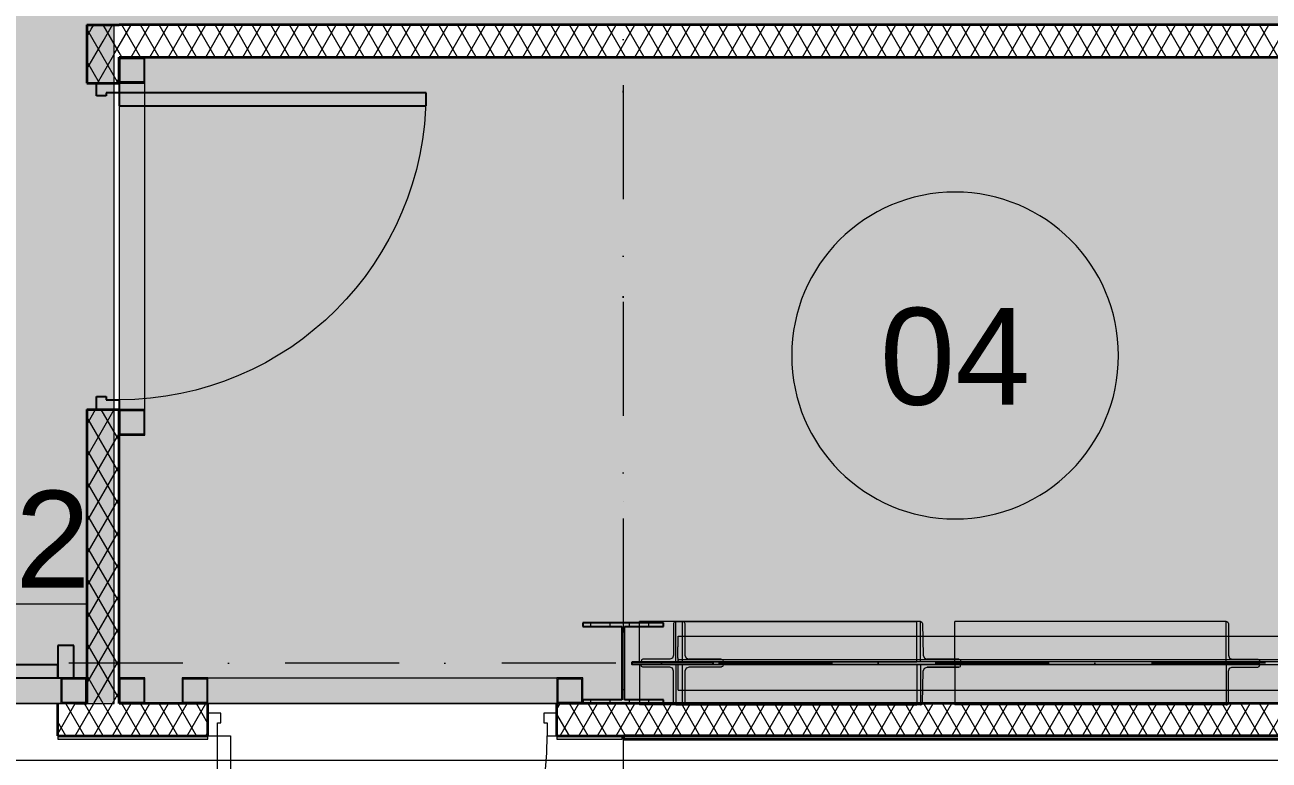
# Model space of a CAD drawing. Header units: millimetres. Extents: x -10605 to 104127, y -15987 to 52426.
# Drawn here: x 92148 to 96000, y -300 to 1975 of the extents above; entities that cross this region are included whole.
import ezdxf
from ezdxf.enums import TextEntityAlignment as Align

# ---------------------------------------------------------------- set-up
doc = ezdxf.new("R2010")
doc.units = ezdxf.units.MM
doc.header["$MEASUREMENT"] = 0
doc.linetypes.add('Dot & Dashed', pattern=[670.277762, 352.777767, -176.388884, 0, -141.111112])
doc.linetypes.add('Крупный пунктир', pattern=[634.99999, 0, -634.99999])
for name, color, linetype, lineweight in [('0_Ном._пера__200', 7, 'Continuous', 0), ('Двери Archicad_Ном._пера__200', 7, 'Continuous', 0), ('Двери Archicad_Ном._пера__3', 7, 'Continuous', 0), ('Двери Archicad_Ном._пера__97', 7, 'Continuous', 35), ('Двери Archicad_Ном._пера__98', 7, 'Continuous', 25), ('Зоны_Ном._пера__91', 255, 'Continuous', 0), ('Металлический каркас здания_Ном._пера__98', 7, 'Continuous', 25), ('Металлический каркас здания_Ном._пера__99', 7, 'Continuous', 15), ('Оси_Ном._пера__200', 7, 'Continuous', 0), ('Паспорта Зон Archicad_Ном._пера__100', 7, 'Continuous', 9), ('Стены _Ном._пера__97', 7, 'Continuous', 35), ('Фасадные панели_Ном._пера__200', 7, 'Continuous', 0), ('Фасадные панели_Ном._пера__97', 7, 'Continuous', 35)]:
    doc.layers.add(name, color=color, linetype=linetype, lineweight=lineweight)
for name, color, linetype in [('Двери Archicad', 7, 'Continuous'), ('Зоны', 7, 'Continuous'), ('Металлический каркас здания', 7, 'Continuous'), ('Оси', 7, 'Continuous'), ('Стены', 7, 'Continuous'), ('Фасадные панели', 7, 'Continuous')]:
    doc.layers.add(name, color=color, linetype=linetype)
for name, color, linetype, lineweight, true_color in [('Зоны_Ном._пера__2', 7, 'Continuous', 0, 0xc2747474), ('Металлический каркас здания_Ном._пера__51', 7, 'Continuous', 20, 0xc2002000), ('Металлический каркас здания_Ном._пера__53', 7, 'Continuous', 0, 0xc2006200)]:
    doc.layers.add(name, color=color, linetype=linetype, lineweight=lineweight, true_color=true_color)
doc.styles.add('РЎР“Р•РќР•Р\xa0РР\xa0_РЎРўРР›Р¬_1', font='arial.ttf')
pattern_1 = [(90, (0, 0), (-60, 0), [])]
pattern_2 = [(60, (0, 0), (-43.30127, 25), []), (120, (0, 0), (43.30127, 25), [])]

# ---------------------------------------------------------------- blocks, each defined once
blk = doc.blocks.new('Разгрузочный тамбур_35_14', base_point=(93563.6, 6245.7))
at = {"layer": 'Зоны', "linetype": 'Continuous', "lineweight": 0, "true_color": 0x3f3f3f}
blk.add_hatch(color=250, dxfattribs=at).paths.add_polyline_path([(92425, -125), (92425, 1975), (98125, 1975), (98125, 2025), (98125, 2025), (98125, 5874.9), (98125, 11775), (90725, 11775), (90625, 11775), (88050, 11775), (88050, -125)])
at = {"layer": 'Паспорта Зон Archicad_Ном._пера__100', "color": 7, "linetype": 'Continuous', "lineweight": 9}
blk.add_line((91081.2, 183.9), (92339.6, 183.9), dxfattribs=at)
at = {"layer": 'Паспорта Зон Archicad_Ном._пера__100', "color": 7, "lineweight": 9, "style": 'РЎР“Р•РќР•Р\xa0РР\xa0_РЎРўРР›Р¬_1'}
for tag, p in [('ROOM_NUMBER', (89916.7, 1391)), ('ROOM_AREA', (91710.4, 383.4))]:
    blk.add_attdef(tag, text='', height=300, dxfattribs=at).set_placement(p, align=Align.MIDDLE_CENTER)
blk = doc.blocks.new('Колонна SHS ГК 27')
at = {"layer": 'Металлический каркас здания_Ном._пера__99', "linetype": 'Continuous', "lineweight": 0, "true_color": 0xffffff}
h = blk.add_hatch(dxfattribs=at)
h.set_pattern_fill('Barabбs_tйglakц_бllу', style=0, pattern_type=2)
h.set_pattern_definition(pattern_1)
h.paths.add_polyline_path([(-40, -40), (40, -40), (40, 40), (-40, 40)])
h.paths.add_polyline_path([(-36.4, -36.4), (-36.4, 36.4), (36.4, 36.4), (36.4, -36.4)], flags=0)
at = {"layer": 'Металлический каркас здания_Ном._пера__99', "color": 7, "linetype": 'Continuous', "lineweight": 15}
for p, q in [((40, 40), (-40, 40)), ((-40, 40), (-40, -40)), ((40, -40), (40, 40)), ((-36.4, -36.4), (-36.4, 36.4)), ((-36.4, 36.4), (36.4, 36.4)), ((36.4, 36.4), (36.4, -36.4)), ((36.4, -36.4), (-36.4, -36.4)), ((-40, -40), (40, -40))]:
    blk.add_line(p, q, dxfattribs=at)
blk = doc.blocks.new('Труба Квадратного Сечения ГК SHS 27')
at = {"layer": 'Металлический каркас здания_Ном._пера__99', "color": 7, "linetype": 'Continuous', "lineweight": 15}
for p, q in [((1250, 40), (0, 40)), ((0, 40), (0, 0)), ((2500, 40), (1250, 40)), ((2500, 0), (2500, 40)), ((0, 0), (0, -40)), ((2500, -40), (2500, 0)), ((0, -40), (1250, -40)), ((1250, -40), (2500, -40))]:
    blk.add_line(p, q, dxfattribs=at)
blk = doc.blocks.new('Труба Квадратного Сечения ГК SHS 27_2')
at = {"layer": 'Металлический каркас здания_Ном._пера__99', "color": 7, "linetype": 'Continuous', "lineweight": 15}
for p, q in [((540, 40), (0, 40)), ((0, 40), (0, 0)), ((1080, 40), (540, 40)), ((1080, 0), (1080, 40)), ((0, 0), (0, -40)), ((1080, -40), (1080, 0)), ((0, -40), (540, -40)), ((540, -40), (1080, -40))]:
    blk.add_line(p, q, dxfattribs=at)
blk = doc.blocks.new('Техн. помещение_04_51', base_point=(94826.9, 1295.7))
at = {"layer": 'Зоны_Ном._пера__2', "linetype": 'Continuous', "lineweight": 0, "true_color": 0x1d1d1d}
blk.add_hatch(color=250, dxfattribs=at).paths.add_polyline_path([(98125, -125), (98125, 1875), (92440, 1875), (92440, -125)])
at = {"layer": 'Паспорта Зон Archicad_Ном._пера__100', "color": 7, "linetype": 'Continuous', "lineweight": 9}
blk.add_line((96942.5, 213.8), (97941.5, 213.8), dxfattribs=at)
for start, end in [(0, 180), (180, 0)]:
    blk.add_arc((95027.7, 951.9), 505.7, start, end, dxfattribs=at)
at = {"layer": 'Паспорта Зон Archicad_Ном._пера__100', "color": 7, "lineweight": 9, "style": 'РЎР“Р•РќР•Р\xa0РР\xa0_РЎРўРР›Р¬_1'}
for tag, p in [('ROOM_NUMBER', (95027.7, 949.4)), ('ROOM_AREA', (97442, 413.2))]:
    blk.add_attdef(tag, text='', height=300, dxfattribs=at).set_placement(p, align=Align.MIDDLE_CENTER)
blk = doc.blocks.new('Перекрытие_1', base_point=(-300, -300))
at = {"layer": '0_Ном._пера__200', "color": 7, "linetype": 'Continuous', "lineweight": 0, "flags": 128}
blk.add_lwpolyline([(-300, -300), (98300.8, -300), (98300.8, 40300.8), (-300, 40300.8)], close=True, dxfattribs=at)
blk = doc.blocks.new('Перекрытие_68', base_point=(94027.7, 4))
at = {"layer": 'Металлический каркас здания_Ном._пера__98', "color": 7, "linetype": 'Continuous', "lineweight": 25, "flags": 128}
blk.add_lwpolyline([(94027.7, 4), (94277.7, 4), (94277.7, -4), (94027.7, -4)], close=True, dxfattribs=at)
blk = doc.blocks.new('Однопольная Дверь 27_3')
at = {"layer": 'Двери Archicad_Ном._пера__3', "color": 7, "linetype": 'Continuous', "lineweight": 0}
blk.add_arc((475, 0), 950, 90, 180, dxfattribs=at)
at = {"layer": 'Двери Archicad_Ном._пера__97', "color": 7, "linetype": 'Continuous', "lineweight": 35}
for p, q in [((-505, -70), (-505, 0)), ((-505, -70), (-505, 0)), ((505, -70), (505, 0)), ((505, -70), (505, 0)), ((-505, -100), (-505, -70)), ((505, -100), (505, -70))]:
    blk.add_line(p, q, dxfattribs=at)
at = {"layer": 'Двери Archicad_Ном._пера__98', "color": 7, "linetype": 'Continuous', "lineweight": 25}
for p, q in [((435, 0), (435, 950)), ((435, 950), (475, 950)), ((475, 950), (475, 0)), ((-475, 0), (-505, 0)), ((-505, 0), (-505, -70)), ((-475, -40), (-475, 0)), ((475, 0), (435, 0)), ((505, 0), (475, 0)), ((475, 0), (475, -40)), ((505, -70), (505, 0)), ((-505, -70), (-465, -70)), ((-465, -40), (-475, -40)), ((-465, -70), (-465, -40)), ((475, -40), (465, -40)), ((465, -40), (465, -70)), ((465, -70), (505, -70))]:
    blk.add_line(p, q, dxfattribs=at)
blk = doc.blocks.new('Стена_58', base_point=(92340, -125))
at = {"layer": 'Стены', "linetype": 'Continuous', "lineweight": 0, "true_color": 0x000000}
h = blk.add_hatch(dxfattribs=at)
h.set_pattern_fill('Batt_Insulation__3_', color=18, style=0, pattern_type=2)
h.set_pattern_definition(pattern_2)
h.paths.add_polyline_path([(92440, 1975), (92340, 1975), (92440, 1875)])
h = blk.add_hatch(dxfattribs=at)
h.set_pattern_fill('Batt_Insulation__3_', color=18, style=0, pattern_type=2)
h.set_pattern_definition(pattern_2)
h.paths.add_polyline_path([(92340, 1875), (92440, 1875), (92340, 1975)])
h = blk.add_hatch(dxfattribs=at)
h.set_pattern_fill('Batt_Insulation__3_', color=18, style=0, pattern_type=2)
h.set_pattern_definition(pattern_2)
h.paths.add_polyline_path([(92340, 1875), (92340, 1795), (92440, 1795), (92440, 1875)])
h = blk.add_hatch(dxfattribs=at)
h.set_pattern_fill('Batt_Insulation__3_', color=18, style=0, pattern_type=2)
h.set_pattern_definition(pattern_2)
h.paths.add_polyline_path([(92340, -125), (92440, -125), (92440, 785), (92340, 785)])
at = {"layer": 'Стены _Ном._пера__97', "color": 7, "linetype": 'Continuous', "lineweight": 35}
for p, q in [((92340, 1795), (92370, 1795)), ((92370, 1795), (92440, 1795)), ((92340, 785), (92370, 785)), ((92370, 785), (92440, 785))]:
    blk.add_line(p, q, dxfattribs=at)
at = {"layer": 'Стены _Ном._пера__97', "color": 7, "linetype": 'Continuous', "lineweight": 35, "flags": 128}
for points in [[(92340, 1975), (92440, 1975)], [(92340, 1975), (92340, 1795)], [(92440, 1795), (92440, 1875)], [(92340, 785), (92340, -125)], [(92440, -125), (92440, 785)]]:
    blk.add_lwpolyline(points, dxfattribs=at)
at = {"layer": 'Двери Archicad', "color": 7, "linetype": 'Continuous', "lineweight": 50, "xscale": -1, "zscale": 1000, "rotation": 270}
blk.add_blockref('Однопольная Дверь 27_3', (92440, 1290), dxfattribs=at)
blk = doc.blocks.new('Стена_60', base_point=(92340, 1875))
at = {"layer": 'Стены', "linetype": 'Continuous', "lineweight": 0, "true_color": 0x000000}
h = blk.add_hatch(dxfattribs=at)
h.set_pattern_fill('Batt_Insulation__3_', color=18, style=0, pattern_type=2)
h.set_pattern_definition(pattern_2)
h.paths.add_polyline_path([(92440, 1875), (98125, 1875), (98125, 1975), (92440, 1975)])
at = {"layer": 'Стены _Ном._пера__97', "color": 7, "linetype": 'Continuous', "lineweight": 35, "flags": 128}
for points in [[(98125, 1975), (92440, 1975)], [(92440, 1875), (98125, 1875)]]:
    blk.add_lwpolyline(points, dxfattribs=at)
blk = doc.blocks.new('Стена_160', base_point=(98225, -225))
at = {"layer": 'Фасадные панели_Ном._пера__200', "color": 7, "linetype": 'Continuous', "lineweight": 0, "flags": 128}
for points in [[(98225, -225), (94002.5, -225)], [(94002.5, -235), (94002.5, -225)], [(98235, -235), (98235, -225)], [(94002.5, -235), (98235, -235)]]:
    blk.add_lwpolyline(points, dxfattribs=at)
blk = doc.blocks.new('Стена_161', base_point=(98225, -225))
at = {"layer": 'Фасадные панели', "linetype": 'Continuous', "lineweight": 0, "true_color": 0xffffff}
for points in [[(98225, -225), (94002.5, -225), (94002.5, -235), (98225, -235)], [(98225, -225), (98235, -235), (98235, -225)], [(98225, -235), (98235, -235), (98225, -225)]]:
    blk.add_hatch(color=7, dxfattribs=at).paths.add_polyline_path(points)
at = {"layer": 'Фасадные панели_Ном._пера__97', "color": 7, "linetype": 'Continuous', "lineweight": 35, "flags": 128}
for points in [[(98225, -225), (94002.5, -225)], [(94002.5, -235), (94002.5, -225)], [(98235, -235), (98235, -225)], [(94002.5, -235), (98235, -235)]]:
    blk.add_lwpolyline(points, dxfattribs=at)
blk = doc.blocks.new('Стена_312', base_point=(93795, -225))
at = {"layer": 'Фасадные панели', "linetype": 'Continuous', "lineweight": 0, "true_color": 0xffffff}
blk.add_hatch(color=7, dxfattribs=at).paths.add_polyline_path([(93795, -235), (93997.5, -235), (93997.5, -225), (93795, -225)])
at = {"layer": 'Фасадные панели_Ном._пера__200', "color": 7, "linetype": 'Continuous', "lineweight": 0, "flags": 128}
for points in [[(93997.5, -225), (93795, -225)], [(93795, -225), (93795, -235)], [(93997.5, -235), (93997.5, -225)], [(93795, -235), (93997.5, -235)]]:
    blk.add_lwpolyline(points, dxfattribs=at)
blk = doc.blocks.new('Стена_313', base_point=(93795, -225))
at = {"layer": 'Фасадные панели_Ном._пера__200', "color": 7, "linetype": 'Continuous', "lineweight": 0, "flags": 128}
for points in [[(93997.5, -225), (93795, -225)], [(93795, -225), (93795, -235)], [(93997.5, -235), (93997.5, -225)], [(93795, -235), (93997.5, -235)]]:
    blk.add_lwpolyline(points, dxfattribs=at)
blk = doc.blocks.new('Стена_314', base_point=(92250, -225))
at = {"layer": 'Фасадные панели', "linetype": 'Continuous', "lineweight": 0, "true_color": 0xffffff}
blk.add_hatch(color=7, dxfattribs=at).paths.add_polyline_path([(92250, -235), (92715, -235), (92715, -225), (92250, -225)])
at = {"layer": 'Фасадные панели_Ном._пера__200', "color": 7, "linetype": 'Continuous', "lineweight": 0, "flags": 128}
for points in [[(92715, -225), (92250, -225)], [(92250, -225), (92250, -235)], [(92715, -235), (92715, -225)], [(92250, -235), (92715, -235)]]:
    blk.add_lwpolyline(points, dxfattribs=at)
blk = doc.blocks.new('Стена_315', base_point=(92250, -225))
at = {"layer": 'Фасадные панели_Ном._пера__200', "color": 7, "linetype": 'Continuous', "lineweight": 0, "flags": 128}
for points in [[(92715, -225), (92250, -225)], [(92250, -225), (92250, -235)], [(92715, -235), (92715, -225)], [(92250, -235), (92715, -235)]]:
    blk.add_lwpolyline(points, dxfattribs=at)
blk = doc.blocks.new('Колонна Универсальная 27')
at = {"layer": 'Металлический каркас здания_Ном._пера__98', "linetype": 'Continuous', "lineweight": 0, "true_color": 0xffffff}
h = blk.add_hatch(dxfattribs=at)
h.set_pattern_fill('Barabбs_tйglakц_бllу', style=0, pattern_type=2)
h.set_pattern_definition(pattern_1)
h.paths.add_polyline_path([(-125, -125), (125, -125), (125, -113), (4, -113), (4, 113), (125, 113), (125, 125), (-125, 125), (-125, 113), (-4, 113), (-4, -113), (-125, -113)])
at = {"layer": 'Металлический каркас здания_Ном._пера__98', "color": 7, "linetype": 'Continuous', "lineweight": 25}
for p, q in [((125, 125), (-125, 125)), ((-125, 125), (-125, 113)), ((125, 113), (125, 125)), ((-125, 113), (-4, 113)), ((-4, 113), (-4, -113)), ((4, -113), (4, 113)), ((4, 113), (125, 113)), ((-4, -113), (-125, -113)), ((-125, -113), (-125, -125)), ((125, -113), (4, -113)), ((125, -125), (125, -113)), ((-125, -125), (125, -125))]:
    blk.add_line(p, q, dxfattribs=at)
blk = doc.blocks.new('Стандартный Маркер Сетки')
at = {"layer": 'Оси_Ном._пера__200', "color": 7, "linetype": 'Dot & Dashed', "lineweight": 0}
blk.add_line((0, 0), (107805.4, 0), dxfattribs=at)
at = {"layer": 'Оси_Ном._пера__200', "color": 7, "lineweight": 0, "style": 'РЎР“Р•РќР•Р\xa0РР\xa0_РЎРўРР›Р¬_1'}
blk.add_attdef('AC_MarkerText_1', text='', height=300, dxfattribs=at).set_placement((108205.4, 150), align=Align.TOP_CENTER)
blk = doc.blocks.new('Двутавp К 26020-83 27_4')
at = {"layer": 'Металлический каркас здания_Ном._пера__98', "color": 7, "linetype": 'Крупный пунктир', "lineweight": 25}
blk.add_line((0, 0), (39750, 0), dxfattribs=at)
blk = doc.blocks.new('Труба Квадратного Сечения ГК SHS 27_5')
at = {"layer": 'Металлический каркас здания_Ном._пера__99', "color": 7, "linetype": 'Continuous', "lineweight": 15}
for p, q in [((505, 40), (0, 40)), ((0, 40), (0, 0)), ((1010, 40), (505, 40)), ((1010, 0), (1010, 40)), ((0, 0), (0, -40)), ((1010, -40), (1010, 0)), ((0, -40), (505, -40)), ((505, -40), (1010, -40))]:
    blk.add_line(p, q, dxfattribs=at)
blk = doc.blocks.new('Морф_378')
at = {"layer": 'Металлический каркас здания_Ном._пера__99', "color": 7, "linetype": 'Continuous', "lineweight": 15, "flags": 128}
for points in [[(94170, 8.5), (94169.9, 20.9), (94170, 78.5), (94170, 82.4)], [(94170, 13.2), (94169.9, 20.9), (94170, 82)], [(94170, 82.4), (94170, 83.9), (94170, 84)], [(94170, 84), (97829.9, 84)], [(97829.9, 82.4), (97829.9, 84)], [(97829.9, 13.2), (97829.9, 21), (97829.9, 78.5), (97829.9, 82.4)], [(94170, 10), (94169.9, 4.4)], [(94170, 4), (94169.9, 4.4), (94170, 8.4)], [(94170, 10), (94170, 13.2)], [(97829.9, 10), (94170, 10)], [(94170, 8.4), (94170, 10)], [(97829.9, 4), (94170, 4)], [(97829.9, 10), (97829.9, 13.2)], [(97829.9, 8.4), (97829.9, 10)], [(97829.9, 4), (97829.9, 4.5), (97829.9, 8.4)]]:
    blk.add_lwpolyline(points, dxfattribs=at)
blk = doc.blocks.new('Морф_385')
at = {"layer": 'Металлический каркас здания_Ном._пера__99', "color": 7, "linetype": 'Continuous', "lineweight": 15, "flags": 128}
for points in [[(95026.4, 4), (95026.4, 129)], [(95867, 129), (95026.4, 129)], [(95867, 4), (95867, 129)], [(95867, 129), (95868.3, 129), (95872.1, 127.1)], [(95872.1, 127.1), (95873.7, 122.5), (95873.7, 25), (95876.8, 15.8)], [(95867, 4), (95026.4, 4)], [(95970.6, 4), (95867, 4)], [(95876.8, 15.8), (95884.4, 12), (95965.2, 12), (95969, 10.1)], [(95969, 10.1), (95970.6, 5.5), (95970.6, 4)]]:
    blk.add_lwpolyline(points, dxfattribs=at)
blk = doc.blocks.new('Морф_386')
at = {"layer": 'Металлический каркас здания_Ном._пера__99', "color": 7, "linetype": 'Continuous', "lineweight": 15, "flags": 128}
for points in [[(94157.7, 127.1), (94156.1, 122.5), (94156.1, 25), (94152.8, 15.8)], [(94162.9, 129), (94161.7, 129), (94157.7, 127.1)], [(94162.9, 4), (94162.9, 129)], [(94162.9, 129), (94909.4, 129)], [(94909.4, 4), (94909.4, 129)], [(94057.4, 10.1), (94055.8, 5.5), (94055.8, 4)], [(94055.8, 4), (94162.9, 4)], [(94152.8, 15.8), (94144.9, 12), (94061.3, 12), (94057.4, 10.1)], [(94162.9, 4), (94909.4, 4)]]:
    blk.add_lwpolyline(points, dxfattribs=at)
blk = doc.blocks.new('Морф_387')
at = {"layer": 'Металлический каркас здания_Ном._пера__53', "linetype": 'Continuous', "lineweight": 0, "true_color": 0x006200}
blk.add_hatch(color=98, dxfattribs=at).paths.add_polyline_path([(94183.1, 4), (94309.9, 4), (94309.9, 5.3), (94309.9, 5.5), (94308.3, 9.4), (94308.2, 10.1), (94304.3, 11.7), (94303.5, 12), (94287.9, 12), (94204.4, 12), (94196.5, 15.2), (94195.1, 15.8), (94194.5, 17.2), (94191.2, 25), (94190.9, 39.8), (94190.9, 122.5), (94189.3, 126.4), (94189, 127.1), (94185, 128.7), (94184.5, 129), (94184.4, 129), (94183.1, 129)])
at = {"layer": 'Металлический каркас здания_Ном._пера__51', "color": 98, "linetype": 'Continuous', "lineweight": 20, "true_color": 0x002000}
for p in [(94183.1, 129), (94309.9, 4)]:
    blk.add_line(p, (94183.1, 4), dxfattribs=at)
at = {"layer": 'Металлический каркас здания_Ном._пера__51', "color": 98, "linetype": 'Continuous', "lineweight": 20, "true_color": 0x002000, "flags": 128}
for points in [[(94189, 127.1), (94185, 128.7), (94184.5, 129), (94184.4, 129), (94183.1, 129)], [(94189, 127.1), (94189.3, 126.4), (94190.9, 122.5), (94190.9, 39.8), (94191.2, 25), (94194.5, 17.2), (94195.1, 15.8)], [(94195.1, 15.8), (94196.5, 15.2), (94204.4, 12), (94287.9, 12), (94303.5, 12), (94304.3, 11.7), (94308.2, 10.1)], [(94308.2, 10.1), (94308.3, 9.4), (94309.9, 5.5)], [(94309.9, 5.5), (94309.9, 5.3), (94309.9, 4)]]:
    blk.add_lwpolyline(points, dxfattribs=at)
at = {"layer": 'Металлический каркас здания_Ном._пера__99', "color": 7, "linetype": 'Continuous', "lineweight": 15, "flags": 128}
for points in [[(94050.9, 4), (94050.9, 129)], [(94183.1, 129), (94050.9, 129)], [(94920.8, 129), (94183.1, 129)], [(94920.8, 4), (94920.8, 129)], [(94920.8, 129), (94921.8, 128.9), (94924.8, 127.1)], [(94924.8, 127.1), (94926.8, 122.5), (94928.5, 24.9), (94932.5, 15.8)], [(94183.1, 4), (94050.9, 4)], [(94920.8, 4), (94183.1, 4)], [(94303.5, 12), (94204.4, 12)], [(95044.1, 4), (94920.8, 4)], [(94932.5, 15.8), (94941.7, 11.9), (95039.5, 12), (95044.1, 10.1)], [(95039.5, 12), (94941.5, 12)], [(95044.1, 10.1), (95044.5, 5.4), (95044.1, 4)]]:
    blk.add_lwpolyline(points, dxfattribs=at)
blk = doc.blocks.new('Морф_388')
at = {"layer": 'Металлический каркас здания_Ном._пера__99', "color": 7, "linetype": 'Continuous', "lineweight": 15, "flags": 128}
for points in [[(95867, -4), (95026.4, -4)], [(95026.4, -4), (95026.4, -129)], [(95867, -4), (95867, -129)], [(95970.6, -4), (95867, -4)], [(95872.1, -127.1), (95873.7, -122.5), (95873.7, -25), (95876.8, -15.8)], [(95876.8, -15.8), (95884.4, -12), (95965.2, -12), (95969, -10.1)], [(95969, -10.1), (95970.6, -5.5), (95970.6, -4)], [(95867, -129), (95026.4, -129)], [(95867, -129), (95868.3, -129), (95872.1, -127.1)]]:
    blk.add_lwpolyline(points, dxfattribs=at)
blk = doc.blocks.new('Морф_389')
at = {"layer": 'Металлический каркас здания_Ном._пера__99', "color": 7, "linetype": 'Continuous', "lineweight": 15, "flags": 128}
for points in [[(94057.4, -10.1), (94055.8, -5.5), (94055.8, -4)], [(94055.8, -4), (94162.9, -4)], [(94152.8, -15.8), (94144.9, -12), (94061.3, -12), (94057.4, -10.1)], [(94157.7, -127.1), (94156.1, -122.5), (94156.1, -25), (94152.8, -15.8)], [(94162.9, -4), (94909.4, -4)], [(94162.9, -4), (94162.9, -129)], [(94909.4, -4), (94909.4, -129)], [(94162.9, -129), (94161.7, -129), (94157.7, -127.1)], [(94162.9, -129), (94909.4, -129)]]:
    blk.add_lwpolyline(points, dxfattribs=at)
blk = doc.blocks.new('Морф_390')
at = {"layer": 'Металлический каркас здания_Ном._пера__53', "linetype": 'Continuous', "lineweight": 0, "true_color": 0x006200}
blk.add_hatch(color=98, dxfattribs=at).paths.add_polyline_path([(94183.1, -4), (94183.1, -129), (94184.4, -129), (94184.5, -129), (94185, -128.7), (94189, -127.1), (94189.3, -126.4), (94190.9, -122.5), (94190.9, -39.9), (94191.2, -25), (94194.5, -17.2), (94195.1, -15.8), (94196.5, -15.2), (94204.4, -12), (94287.9, -12), (94303.5, -12), (94304.3, -11.7), (94308.2, -10.1), (94308.3, -9.4), (94309.9, -5.5), (94309.9, -5.3), (94309.9, -4)])
at = {"layer": 'Металлический каркас здания_Ном._пера__51', "color": 98, "linetype": 'Continuous', "lineweight": 20, "true_color": 0x002000}
for p, q in [((94183.1, -4), (94183.1, -129)), ((94309.9, -4), (94183.1, -4))]:
    blk.add_line(p, q, dxfattribs=at)
at = {"layer": 'Металлический каркас здания_Ном._пера__51', "color": 98, "linetype": 'Continuous', "lineweight": 20, "true_color": 0x002000, "flags": 128}
for points in [[(94195.1, -15.8), (94194.5, -17.2), (94191.2, -25), (94190.9, -39.9), (94190.9, -122.5), (94189.3, -126.4), (94189, -127.1)], [(94308.2, -10.1), (94304.3, -11.7), (94303.5, -12), (94287.9, -12), (94204.4, -12), (94196.5, -15.2), (94195.1, -15.8)], [(94309.9, -5.5), (94308.3, -9.4), (94308.2, -10.1)], [(94309.9, -4), (94309.9, -5.3), (94309.9, -5.5)], [(94189, -127.1), (94185, -128.7), (94184.5, -129), (94184.4, -129), (94183.1, -129)]]:
    blk.add_lwpolyline(points, dxfattribs=at)
at = {"layer": 'Металлический каркас здания_Ном._пера__99', "color": 7, "linetype": 'Continuous', "lineweight": 15, "flags": 128}
for points in [[(94183.1, -4), (94050.9, -4)], [(94050.9, -4), (94050.9, -129)], [(94920.8, -4), (94183.1, -4)], [(94303.5, -12), (94204.4, -12)], [(94920.8, -4), (94920.8, -129)], [(95044.1, -4), (94920.8, -4)], [(94924.8, -127.1), (94926.8, -122.5), (94928.5, -24.9), (94932.5, -15.8)], [(94932.5, -15.8), (94941.7, -11.9), (95039.5, -12), (95044.1, -10.1)], [(95039.5, -12), (94941.5, -12)], [(95044.1, -10.1), (95044.5, -5.4), (95044.1, -4)], [(94183.1, -129), (94050.9, -129)], [(94920.8, -129), (94183.1, -129)], [(94920.8, -129), (94921.8, -128.9), (94924.8, -127.1)]]:
    blk.add_lwpolyline(points, dxfattribs=at)
blk = doc.blocks.new('Морф_391')
at = {"layer": 'Металлический каркас здания_Ном._пера__99', "color": 7, "linetype": 'Continuous', "lineweight": 15, "flags": 128}
for points in [[(94170, -84), (94170, -4)], [(94170, -4), (97829.9, -4)], [(97829.9, -4), (97829.9, -20.9), (97829.9, -84)], [(97829.9, -84), (97829.9, -4)], [(97829.9, -4), (97829.9, -4.4)], [(97829.9, -8.5), (97829.9, -4.4)], [(94170, -84), (97829.9, -84)], [(97829.9, -82), (97829.9, -83.9)], [(97829.9, -83.9), (97829.9, -84)]]:
    blk.add_lwpolyline(points, dxfattribs=at)
blk = doc.blocks.new('Ворота Гаражные Раздвижные Вертикальные 27_2')
at = {"layer": 'Двери Archicad_Ном._пера__97', "color": 7, "linetype": 'Continuous', "lineweight": 35}
for p, q in [((-1250, 180), (-1250, 80)), ((1250, 180), (1250, 80))]:
    blk.add_line(p, q, dxfattribs=at)
blk.add_point((0, 0), dxfattribs=at)
blk.add_point((0, 0), dxfattribs=at)
blk.add_point((0, 0), dxfattribs=at)
blk.add_point((0, 0), dxfattribs=at)
at = {"layer": 'Двери Archicad_Ном._пера__98', "color": 7, "linetype": 'Continuous', "lineweight": 25}
for p, q in [((-1250, 0), (-1300, 0)), ((-1300, 0), (-1300, -100)), ((1250, 0), (-1250, 0)), ((-1250, 0), (-1250, -40)), ((-1250, -100), (-1250, 0)), ((1250, -40), (1250, 0)), ((1300, 0), (1250, 0)), ((1250, 0), (1250, -100)), ((1300, -100), (1300, 0)), ((-1250, -40), (1250, -40)), ((-1300, -100), (-1250, -100)), ((1250, -100), (1300, -100))]:
    blk.add_line(p, q, dxfattribs=at)
blk = doc.blocks.new('Однопольная Дверь 27_5')
at = {"layer": 'Двери Archicad_Ном._пера__200', "color": 7, "linetype": 'Continuous', "lineweight": 0}
for p, q in [((-510, 0), (-540, 0)), ((-540, 0), (-540, -70)), ((-510, -40), (-510, 0)), ((540, 0), (510, 0)), ((510, 0), (510, -40)), ((540, -70), (540, 0)), ((-540, -70), (-500, -70)), ((-500, -40), (-510, -40)), ((-500, -70), (-500, -40)), ((510, -40), (500, -40)), ((500, -40), (500, -70)), ((500, -70), (540, -70))]:
    blk.add_line(p, q, dxfattribs=at)
at = {"layer": 'Двери Archicad_Ном._пера__3', "color": 7, "linetype": 'Continuous', "lineweight": 0}
for p, q in [((470, 0), (470, 1020)), ((470, 1020), (510, 1020)), ((510, 1020), (510, 0)), ((510, 0), (470, 0))]:
    blk.add_line(p, q, dxfattribs=at)
blk.add_arc((510, 0), 1020, 90, 180, dxfattribs=at)
at = {"layer": 'Двери Archicad_Ном._пера__97', "color": 7, "linetype": 'Continuous', "lineweight": 35}
for p, q in [((-540, 0), (-540, -70)), ((-540, 0), (-540, -70)), ((540, 0), (540, -70)), ((540, 0), (540, -70)), ((-540, -70), (-540, -100)), ((540, -70), (540, -100))]:
    blk.add_line(p, q, dxfattribs=at)
blk = doc.blocks.new('Стена_413', base_point=(-125, -125))
at = {"layer": 'Стены', "linetype": 'Continuous', "lineweight": 0, "true_color": 0x000000}
h = blk.add_hatch(dxfattribs=at)
h.set_pattern_fill('Batt_Insulation__3_', color=18, style=0, pattern_type=2)
h.set_pattern_definition(pattern_2)
h.paths.add_polyline_path([(92250, -225), (92715, -225), (92715, -125), (92300, -125), (92250, -125)])
h = blk.add_hatch(dxfattribs=at)
h.set_pattern_fill('Batt_Insulation__3_', color=18, style=0, pattern_type=2)
h.set_pattern_definition(pattern_2)
h.paths.add_polyline_path([(93795, -225), (98125, -225), (98125, -125), (93795, -125)])
at = {"layer": 'Стены _Ном._пера__97', "color": 7, "linetype": 'Continuous', "lineweight": 35}
for p, q in [((92250, -225), (92250, -125)), ((92715, -155), (92715, -125)), ((93795, -155), (93795, -125)), ((92715, -225), (92715, -155)), ((93795, -225), (93795, -155))]:
    blk.add_line(p, q, dxfattribs=at)
at = {"layer": 'Стены _Ном._пера__97', "color": 7, "linetype": 'Continuous', "lineweight": 35, "flags": 128}
for points in [[(92340, -125), (92300, -125)], [(92715, -125), (92440, -125)], [(98125, -125), (93795, -125)], [(92250, -225), (92715, -225)], [(93795, -225), (98225, -225)]]:
    blk.add_lwpolyline(points, dxfattribs=at)
at = {"layer": 'Двери Archicad', "color": 7, "linetype": 'Continuous', "lineweight": 50, "zscale": 1000, "rotation": 180}
for name, p in [('Ворота Гаражные Раздвижные Вертикальные 27_2', (91000, -45)), ('Однопольная Дверь 27_5', (93255, -225))]:
    blk.add_blockref(name, p, dxfattribs=at)
blk = doc.blocks.new('Стандартный Маркер Сетки_4')
at = {"layer": 'Оси_Ном._пера__200', "color": 7, "linetype": 'Dot & Dashed', "lineweight": 0}
blk.add_line((0, 0), (55187, 0), dxfattribs=at)
at = {"layer": 'Оси_Ном._пера__200', "color": 7, "lineweight": 0, "style": 'РЎР“Р•РќР•Р\xa0РР\xa0_РЎРўРР›Р¬_1'}
blk.add_attdef('AC_MarkerText_1', text='', height=300, rotation=90, dxfattribs=at).set_placement((55368.5, -68.6), align=Align.TOP_CENTER)

msp = doc.modelspace()

# ---------------------------------------------------------------- linework, layer by layer
at = {"layer": 'Зоны_Ном._пера__2', "color": 8, "linetype": 'Continuous', "lineweight": 0, "true_color": 0x747474, "flags": 128}
msp.add_lwpolyline([(98125.00021, -125), (98125.00021, 1875), (92440, 1875), (92440, -125)], close=True, dxfattribs=at)
at = {"layer": 'Зоны_Ном._пера__91', "color": 255, "linetype": 'Continuous', "lineweight": 0, "flags": 128}
msp.add_lwpolyline([(92425.00001, -125), (92425.00001, 1974.99993), (98124.99996, 1974.99993), (98124.99996, 2024.99997), (98124.98649, 2024.99997), (98125.00014, 5874.94951), (98124.99659, 11775), (90725.00009, 11775), (90625, 11775), (88050, 11775), (88050, -125)], close=True, dxfattribs=at)

# ---------------------------------------------------------------- block references
at = {"color": 7, "linetype": 'Continuous', "lineweight": 0}
msp.add_blockref('Перекрытие_1', (-300.00019, -299.99993), dxfattribs=at)
at = {"layer": 'Зоны', "color": 7, "linetype": 'Continuous', "lineweight": 9}
ref = msp.add_blockref('Разгрузочный тамбур_35_14', (93563.61691, 6245.74866), dxfattribs=at)
ref.add_attrib('ROOM_AREA', '107,92', dxfattribs={"layer": 'Паспорта Зон Archicad_Ном._пера__100', "color": 7, "lineweight": 9, "height": 300, "style": 'РЎР“Р•РќР•Р\xa0РР\xa0_РЎРўРР›Р¬_1'}).set_placement((91710.40146, 383.3605), align=Align.MIDDLE_CENTER)
msp.add_blockref('Техн. помещение_04_51', (94826.91054, 1295.74866), dxfattribs=at).add_auto_attribs({'ROOM_NUMBER': '04', 'ROOM_AREA': '11,37'})
at = {"layer": 'Металлический каркас здания', "color": 7, "linetype": 'Continuous', "lineweight": 9, "zscale": 1000, "rotation": 270}
msp.add_blockref('Двутавp К 26020-83 27_4', (94000.00006, 39875.00005), dxfattribs=at)
at = {"layer": 'Металлический каркас здания', "linetype": 'Continuous', "lineweight": 0}
for name in ['Морф_387', 'Морф_386', 'Морф_385', 'Морф_378', 'Морф_390', 'Морф_389', 'Морф_391', 'Морф_388']:
    msp.add_blockref(name, (0, 0), dxfattribs=at)
at = {"layer": 'Металлический каркас здания', "color": 7, "linetype": 'Continuous', "lineweight": 25}
msp.add_blockref('Перекрытие_68', (94027.661, 3.99944), dxfattribs=at)
at = {"layer": 'Металлический каркас здания_Ном._пера__98', "color": 7, "linetype": 'Continuous', "lineweight": 25, "zscale": 1000, "rotation": 180}
msp.add_blockref('Колонна Универсальная 27', (94000, 0), dxfattribs=at)
at = {"layer": 'Металлический каркас здания_Ном._пера__99', "color": 7, "linetype": 'Continuous', "lineweight": 15, "zscale": 1000}
for p in [(92479.99998, 1835), (92479.99998, 745), (92479.99998, -85.00007)]:
    msp.add_blockref('Колонна SHS ГК 27', p, dxfattribs=at)
for name, p, rotation in [('Труба Квадратного Сечения ГК SHS 27_5', (92479.99999, 1795), 270), ('Колонна SHS ГК 27', (92300, -85), 180), ('Колонна SHS ГК 27', (92675.00014, -85), 180), ('Колонна SHS ГК 27', (93835.00014, -85), 180)]:
    msp.add_blockref(name, p, dxfattribs=dict(at, rotation=rotation))
at = {"layer": 'Металлический каркас здания_Ном._пера__99', "color": 7, "linetype": 'Continuous', "lineweight": 15, "xscale": -1, "zscale": 1000, "rotation": 180}
for name, p in [('Труба Квадратного Сечения ГК SHS 27', (89760, -85)), ('Труба Квадратного Сечения ГК SHS 27_2', (92715.00014, -85))]:
    msp.add_blockref(name, p, dxfattribs=at)
at = {"layer": 'Оси', "color": 8, "linetype": 'Continuous', "lineweight": 0, "true_color": 0x747474, "zscale": 1000, "rotation": 270}
msp.add_blockref('Стандартный Маркер Сетки_4', (94000, 40000.00005), dxfattribs=at)
at = {"layer": 'Оси', "color": 8, "linetype": 'Continuous', "lineweight": 0, "true_color": 0x747474, "xscale": -1, "zscale": 1000}
msp.add_blockref('Стандартный Маркер Сетки', (98000.00007, 0), dxfattribs=at)
at = {"layer": 'Стены', "color": 7, "lineweight": 35}
for name, p in [('Стена_58', (92340, -125)), ('Стена_60', (92340, 1875)), ('Стена_413', (-125, -125))]:
    msp.add_blockref(name, p, dxfattribs=at)
at = {"layer": 'Фасадные панели', "color": 7, "lineweight": 0}
for name, p in [('Стена_314', (92249.95922, -225)), ('Стена_315', (92249.95922, -225)), ('Стена_312', (93795.00014, -225)), ('Стена_313', (93795.00014, -225))]:
    msp.add_blockref(name, p, dxfattribs=at)
at = {"layer": 'Фасадные панели', "color": 7, "lineweight": 35}
for name in ['Стена_160', 'Стена_161']:
    msp.add_blockref(name, (98225.00021, -225), dxfattribs=at)

doc.saveas('drawing.dxf')
